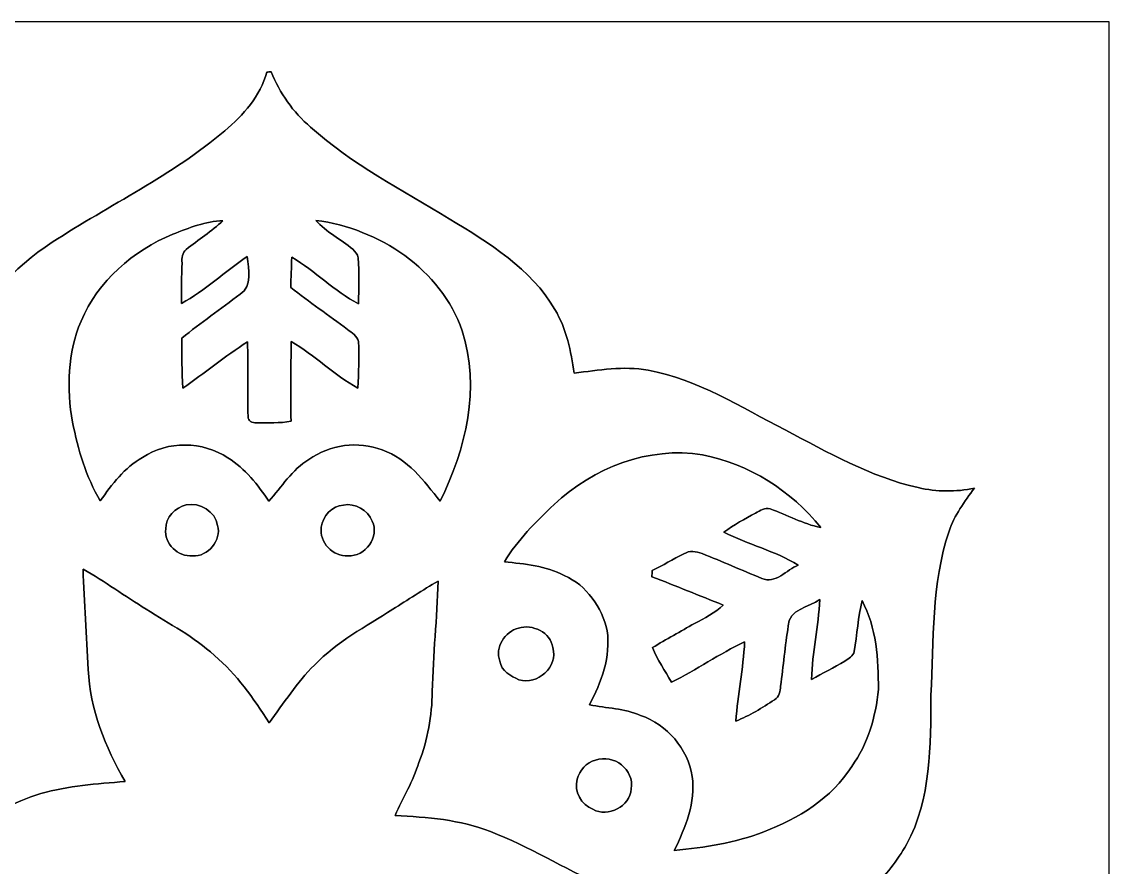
# Model space of a CAD drawing. Header units: centimetres. Extents: x -16.8 to 16.8, y -16.7 to 16.7.
# Drawn here: x -4.7 to 16.77, y -0.03 to 16.67 of the extents above; entities that cross this region are included whole.
import ezdxf

# ---------------------------------------------------------------- set-up
doc = ezdxf.new("R2010")
doc.units = ezdxf.units.CM
doc.header["$MEASUREMENT"] = 0
doc.layers.add('Layer 1', color=7, linetype='Continuous')

msp = doc.modelspace()

# ---------------------------------------------------------------- linework, layer by layer
at = {"layer": 'Layer 1', "color": 7}
for points, knots in [([(-16.77458, 16.66875), (-16.77458, 16.66875), (16.77458, 16.66875), (16.77458, 16.66875), (16.77458, 16.66875), (16.77458, 16.66875), (16.77458, -16.66875), (16.77458, -16.66875), (16.77458, -16.66875), (16.77458, -16.66875), (-16.77458, -16.66875), (-16.77458, -16.66875), (-16.77458, -16.66875), (-16.77458, -16.66875), (-16.77458, 16.66875), (-16.77458, 16.66875), (-16.77458, 16.66875), (-16.77458, 16.66875), (-16.77458, 16.66875), (-16.77458, 16.66875)], [0, 0, 0, 0, 0.16666667, 0.16666667, 0.16666667, 0.16666667, 0.33333333, 0.33333333, 0.33333333, 0.33333333, 0.5, 0.5, 0.5, 0.5, 0.66666667, 0.66666667, 0.66666667, 0.66666667, 1, 1, 1, 1]), ([(0.14252, 15.67356), (0.01376, 15.20119), (-0.31962, 14.82302), (-0.68862, 14.51716), (-0.68862, 14.51716), (-1.72261, 13.63557), (-2.96263, 13.05137), (-4.09363, 12.31159), (-4.09363, 12.31159), (-4.86375, 11.82546), (-5.51392, 11.09945), (-5.74499, 10.20198), (-5.74499, 10.20198), (-6.18031, 10.32827), (-6.6107, 10.5283), (-7.07355, 10.49408), (-7.07355, 10.49408), (-7.79216, 10.49337), (-8.48607, 10.25525), (-9.12001, 9.93246), (-9.12001, 9.93246), (-10.04817, 9.46397), (-10.94176, 8.92598), (-11.89496, 8.50794), (-11.89496, 8.50794), (-12.34934, 8.32379), (-12.81148, 8.13752), (-13.30219, 8.07896), (-13.30219, 8.07896), (-13.57454, 8.05215), (-13.84653, 8.09025), (-14.11605, 8.12518), (-14.11605, 8.12518), (-13.95201, 7.88176), (-13.74634, 7.66022), (-13.64298, 7.38082), (-13.64298, 7.38082), (-13.36604, 6.62975), (-13.30184, 5.82119), (-13.28103, 5.02744), (-13.28103, 5.02744), (-13.20659, 3.93347), (-13.33465, 2.81517), (-13.03161, 1.74696), (-13.03161, 1.74696), (-12.89473, 1.19698), (-12.57441, 0.7052), (-12.16554, 0.31785), (-12.16554, 0.31785), (-12.4079, 0.08819), (-12.69259, -0.09843), (-12.8905, -0.37289), (-12.8905, -0.37289), (-13.40626, -1.01847), (-13.58053, -1.86267), (-13.62251, -2.66912), (-13.62251, -2.66912), (-13.63874, -3.46181), (-13.65638, -4.2545), (-13.69131, -5.04649), (-13.69131, -5.04649), (-13.72941, -5.71818), (-13.78832, -6.40186), (-14.02151, -7.03862), (-14.02151, -7.03862), (-14.12522, -7.32226), (-14.31431, -7.56214), (-14.49634, -7.79956), (-14.49634, -7.79956), (-13.91567, -7.69726), (-13.32442, -7.81791), (-12.77691, -8.01405), (-12.77691, -8.01405), (-11.84381, -8.36013), (-10.98338, -8.86636), (-10.10779, -9.33238), (-10.10779, -9.33238), (-9.38636, -9.71409), (-8.64129, -10.10744), (-7.81438, -10.18364), (-7.81438, -10.18364), (-7.4041, -10.25701), (-6.99911, -10.12402), (-6.59201, -10.09015), (-6.59201, -10.09015), (-6.54685, -10.52371), (-6.45195, -10.96292), (-6.22088, -11.33828), (-6.22088, -11.33828), (-5.80531, -12.10663), (-5.04366, -12.58993), (-4.32118, -13.03479), (-4.32118, -13.03479), (-3.46216, -13.54208), (-2.59151, -14.03526), (-1.78717, -14.62793), (-1.78717, -14.62793), (-1.27635, -15.0174), (-0.7934, -15.48906), (-0.59337, -16.11842), (-0.59337, -16.11842), (-0.38911, -15.54939), (0.02046, -15.07561), (0.50059, -14.71718), (0.50059, -14.71718), (1.16346, -14.18096), (1.91417, -13.77068), (2.64195, -13.33182), (2.64195, -13.33182), (3.42441, -12.87251), (4.24215, -12.41601), (4.80942, -11.68859), (4.80942, -11.68859), (5.07894, -11.35768), (5.22005, -10.95057), (5.3788, -10.56111), (5.3788, -10.56111), (5.6321, -10.66094), (5.88398, -10.77313), (6.15491, -10.81511), (6.15491, -10.81511), (6.94196, -10.9541), (7.74241, -10.76537), (8.45573, -10.43234), (8.45573, -10.43234), (9.60861, -9.89506), (10.67929, -9.18739), (11.8685, -8.72702), (11.8685, -8.72702), (12.45517, -8.49912), (13.1004, -8.34425), (13.72588, -8.50194), (13.72588, -8.50194), (13.54737, -8.26064), (13.35934, -8.02217), (13.25316, -7.73783), (13.25316, -7.73783), (12.89121, -6.80861), (12.91555, -5.79473), (12.86686, -4.81612), (12.86686, -4.81612), (12.82876, -3.77931), (12.90955, -2.69311), (12.50456, -1.71203), (12.50456, -1.71203), (12.35957, -1.31374), (12.05442, -1.00648), (11.80006, -0.67804), (11.80006, -0.67804), (11.84875, -0.55951), (11.98492, -0.51329), (12.07241, -0.42933), (12.07241, -0.42933), (12.37262, -0.21026), (12.58182, 0.10619), (12.77479, 0.41734), (12.77479, 0.41734), (13.25774, 1.31974), (13.25174, 2.3749), (13.25492, 3.36973), (13.25492, 3.36973), (13.30784, 4.451), (13.2648, 5.5626), (13.61122, 6.60365), (13.61122, 6.60365), (13.71529, 6.9215), (13.91744, 7.19208), (14.11287, 7.45843), (14.11287, 7.45843), (13.74846, 7.37447), (13.36816, 7.38434), (13.00409, 7.46619), (13.00409, 7.46619), (12.06218, 7.67609), (11.21939, 8.16398), (10.37308, 8.60672), (10.37308, 8.60672), (9.50207, 9.05969), (8.6487, 9.60191), (7.66904, 9.78394), (7.66904, 9.78394), (7.18361, 9.87496), (6.69431, 9.78782), (6.21136, 9.72749), (6.21136, 9.72749), (6.14715, 10.16), (6.05719, 10.60203), (5.83106, 10.98162), (5.83106, 10.98162), (5.35834, 11.7983), (4.52755, 12.29889), (3.74403, 12.77514), (3.74403, 12.77514), (2.80917, 13.34241), (1.82633, 13.85429), (1.00612, 14.58736), (1.00612, 14.58736), (0.66005, 14.88087), (0.39617, 15.26117), (0.22507, 15.68062), (0.22507, 15.68062), (0.20426, 15.67886), (0.16298, 15.67533), (0.14252, 15.67356)], [0, 0, 0, 0, 0.01923077, 0.01923077, 0.01923077, 0.01923077, 0.03846154, 0.03846154, 0.03846154, 0.03846154, 0.05769231, 0.05769231, 0.05769231, 0.05769231, 0.07692308, 0.07692308, 0.07692308, 0.07692308, 0.09615385, 0.09615385, 0.09615385, 0.09615385, 0.11538462, 0.11538462, 0.11538462, 0.11538462, 0.13461538, 0.13461538, 0.13461538, 0.13461538, 0.15384615, 0.15384615, 0.15384615, 0.15384615, 0.17307692, 0.17307692, 0.17307692, 0.17307692, 0.19230769, 0.19230769, 0.19230769, 0.19230769, 0.21153846, 0.21153846, 0.21153846, 0.21153846, 0.23076923, 0.23076923, 0.23076923, 0.23076923, 0.25, 0.25, 0.25, 0.25, 0.26923077, 0.26923077, 0.26923077, 0.26923077, 0.28846154, 0.28846154, 0.28846154, 0.28846154, 0.30769231, 0.30769231, 0.30769231, 0.30769231, 0.32692308, 0.32692308, 0.32692308, 0.32692308, 0.34615385, 0.34615385, 0.34615385, 0.34615385, 0.36538462, 0.36538462, 0.36538462, 0.36538462, 0.38461538, 0.38461538, 0.38461538, 0.38461538, 0.40384615, 0.40384615, 0.40384615, 0.40384615, 0.42307692, 0.42307692, 0.42307692, 0.42307692, 0.44230769, 0.44230769, 0.44230769, 0.44230769, 0.46153846, 0.46153846, 0.46153846, 0.46153846, 0.48076923, 0.48076923, 0.48076923, 0.48076923, 0.5, 0.5, 0.5, 0.5, 0.51923077, 0.51923077, 0.51923077, 0.51923077, 0.53846154, 0.53846154, 0.53846154, 0.53846154, 0.55769231, 0.55769231, 0.55769231, 0.55769231, 0.57692308, 0.57692308, 0.57692308, 0.57692308, 0.59615385, 0.59615385, 0.59615385, 0.59615385, 0.61538462, 0.61538462, 0.61538462, 0.61538462, 0.63461538, 0.63461538, 0.63461538, 0.63461538, 0.65384615, 0.65384615, 0.65384615, 0.65384615, 0.67307692, 0.67307692, 0.67307692, 0.67307692, 0.69230769, 0.69230769, 0.69230769, 0.69230769, 0.71153846, 0.71153846, 0.71153846, 0.71153846, 0.73076923, 0.73076923, 0.73076923, 0.73076923, 0.75, 0.75, 0.75, 0.75, 0.76923077, 0.76923077, 0.76923077, 0.76923077, 0.78846154, 0.78846154, 0.78846154, 0.78846154, 0.80769231, 0.80769231, 0.80769231, 0.80769231, 0.82692308, 0.82692308, 0.82692308, 0.82692308, 0.84615385, 0.84615385, 0.84615385, 0.84615385, 0.86538462, 0.86538462, 0.86538462, 0.86538462, 0.88461538, 0.88461538, 0.88461538, 0.88461538, 0.90384615, 0.90384615, 0.90384615, 0.90384615, 0.92307692, 0.92307692, 0.92307692, 0.92307692, 0.94230769, 0.94230769, 0.94230769, 0.94230769, 0.96153846, 0.96153846, 0.96153846, 0.96153846, 1, 1, 1, 1]), ([(-1.71097, 12.4714), (-1.39418, 12.59769), (-1.06927, 12.72963), (-0.72319, 12.73775), (-0.72319, 12.73775), (-0.94933, 12.52926), (-1.20932, 12.36239), (-1.44992, 12.17189), (-1.44992, 12.17189), (-1.52612, 12.11121), (-1.54164, 11.99797), (-1.52964, 11.90696), (-1.52964, 11.90696), (-1.54023, 11.63955), (-1.55011, 11.37144), (-1.54023, 11.10368), (-1.54023, 11.10368), (-1.07456, 11.3598), (-0.68651, 11.7348), (-0.24624, 12.02972), (-0.24624, 12.02972), (-0.21731, 11.77713), (-0.13406, 11.4494), (-0.38629, 11.28854), (-0.38629, 11.28854), (-0.76588, 10.99538), (-1.15923, 10.71915), (-1.53599, 10.42176), (-1.53599, 10.42176), (-1.53494, 10.09156), (-1.53494, 9.76101), (-1.51836, 9.43081), (-1.51836, 9.43081), (-1.0855, 9.72573), (-0.68333, 10.06475), (-0.23918, 10.34344), (-0.23918, 10.34344), (-0.22401, 9.85273), (-0.24342, 9.36166), (-0.22684, 8.87095), (-0.22684, 8.87095), (-0.23671, 8.78064), (-0.13935, 8.74183), (-0.06456, 8.7436), (-0.06456, 8.7436), (0.16334, 8.74466), (0.39441, 8.73725), (0.61983, 8.77923), (0.61983, 8.77923), (0.61736, 9.30275), (0.61207, 9.82662), (0.62512, 10.35015), (0.62512, 10.35015), (1.09114, 10.08662), (1.46614, 9.68728), (1.93851, 9.43222), (1.93851, 9.43222), (1.95509, 9.73772), (1.97238, 10.04464), (1.95051, 10.35015), (1.95051, 10.35015), (1.93181, 10.46409), (1.81716, 10.52371), (1.73814, 10.59215), (1.73814, 10.59215), (1.36419, 10.86732), (0.98319, 11.13296), (0.61524, 11.41659), (0.61524, 11.41659), (0.62018, 11.61662), (0.62583, 11.817), (0.63606, 12.01667), (0.63606, 12.01667), (1.09749, 11.74503), (1.47532, 11.34674), (1.95016, 11.09839), (1.95016, 11.09839), (1.95756, 11.40142), (1.97062, 11.70517), (1.94839, 12.00785), (1.94839, 12.00785), (1.93887, 12.07664), (1.8863, 12.1285), (1.83797, 12.17401), (1.83797, 12.17401), (1.60655, 12.37791), (1.31516, 12.50985), (1.1109, 12.7448), (1.1109, 12.7448), (2.35479, 12.58782), (3.57822, 11.77643), (4.00191, 10.56252), (4.00191, 10.56252), (4.35751, 9.44139), (4.07705, 8.22466), (3.56235, 7.19843), (3.56235, 7.19843), (3.24803, 7.59919), (2.92171, 8.03522), (2.42182, 8.2102), (2.42182, 8.2102), (1.94381, 8.39188), (1.38536, 8.32167), (0.97296, 8.02076), (0.97296, 8.02076), (0.63817, 7.8232), (0.43497, 7.48065), (0.1845, 7.19596), (0.1845, 7.19596), (-0.03387, 7.5244), (-0.28434, 7.84366), (-0.62512, 8.05321), (-0.62512, 8.05321), (-1.12042, 8.38306), (-1.8161, 8.40034), (-2.31034, 8.05991), (-2.31034, 8.05991), (-2.66806, 7.86165), (-2.91606, 7.53216), (-3.14572, 7.20443), (-3.14572, 7.20443), (-3.42935, 7.68068), (-3.58387, 8.22149), (-3.69464, 8.76088), (-3.69464, 8.76088), (-3.80753, 9.42375), (-3.79271, 10.13072), (-3.52566, 10.75584), (-3.52566, 10.75584), (-3.18876, 11.54712), (-2.49978, 12.15143), (-1.71097, 12.4714)], [0, 0, 0, 0, 0.02941176, 0.02941176, 0.02941176, 0.02941176, 0.05882353, 0.05882353, 0.05882353, 0.05882353, 0.08823529, 0.08823529, 0.08823529, 0.08823529, 0.11764706, 0.11764706, 0.11764706, 0.11764706, 0.14705882, 0.14705882, 0.14705882, 0.14705882, 0.17647059, 0.17647059, 0.17647059, 0.17647059, 0.20588235, 0.20588235, 0.20588235, 0.20588235, 0.23529412, 0.23529412, 0.23529412, 0.23529412, 0.26470588, 0.26470588, 0.26470588, 0.26470588, 0.29411765, 0.29411765, 0.29411765, 0.29411765, 0.32352941, 0.32352941, 0.32352941, 0.32352941, 0.35294118, 0.35294118, 0.35294118, 0.35294118, 0.38235294, 0.38235294, 0.38235294, 0.38235294, 0.41176471, 0.41176471, 0.41176471, 0.41176471, 0.44117647, 0.44117647, 0.44117647, 0.44117647, 0.47058824, 0.47058824, 0.47058824, 0.47058824, 0.5, 0.5, 0.5, 0.5, 0.52941176, 0.52941176, 0.52941176, 0.52941176, 0.55882353, 0.55882353, 0.55882353, 0.55882353, 0.58823529, 0.58823529, 0.58823529, 0.58823529, 0.61764706, 0.61764706, 0.61764706, 0.61764706, 0.64705882, 0.64705882, 0.64705882, 0.64705882, 0.67647059, 0.67647059, 0.67647059, 0.67647059, 0.70588235, 0.70588235, 0.70588235, 0.70588235, 0.73529412, 0.73529412, 0.73529412, 0.73529412, 0.76470588, 0.76470588, 0.76470588, 0.76470588, 0.79411765, 0.79411765, 0.79411765, 0.79411765, 0.82352941, 0.82352941, 0.82352941, 0.82352941, 0.85294118, 0.85294118, 0.85294118, 0.85294118, 0.88235294, 0.88235294, 0.88235294, 0.88235294, 0.91176471, 0.91176471, 0.91176471, 0.91176471, 0.94117647, 0.94117647, 0.94117647, 0.94117647, 1, 1, 1, 1]), ([(5.81342, 7.13317), (6.58671, 7.85742), (7.68032, 8.29275), (8.74466, 8.11142), (8.74466, 8.11142), (9.66364, 7.94209), (10.4962, 7.40269), (11.07757, 6.67914), (11.07757, 6.67914), (10.72656, 6.74582), (10.41647, 6.93455), (10.08062, 7.04603), (10.08062, 7.04603), (9.97656, 7.08625), (9.88095, 7.0037), (9.79205, 6.96489), (9.79205, 6.96489), (9.57968, 6.84671), (9.36131, 6.73629), (9.16834, 6.58812), (9.16834, 6.58812), (9.64247, 6.34083), (10.17517, 6.21771), (10.63307, 5.93796), (10.63307, 5.93796), (10.40836, 5.84553), (10.17658, 5.55096), (9.91447, 5.67372), (9.91447, 5.67372), (9.51936, 5.83283), (9.1313, 6.00886), (8.73442, 6.16303), (8.73442, 6.16303), (8.62118, 6.20395), (8.48325, 6.23076), (8.37741, 6.15809), (8.37741, 6.15809), (8.16469, 6.05367), (7.96043, 5.93266), (7.74876, 5.82683), (7.74876, 5.82683), (7.74771, 5.78661), (7.74665, 5.74675), (7.74629, 5.70618), (7.74629, 5.70618), (8.21725, 5.52521), (8.68433, 5.334), (9.15282, 5.14632), (9.15282, 5.14632), (8.99054, 4.98934), (8.78381, 4.89091), (8.58908, 4.7819), (8.58908, 4.7819), (8.30686, 4.63127), (8.03275, 4.46581), (7.75476, 4.30848), (7.75476, 4.30848), (7.85671, 4.06929), (7.99959, 3.85022), (8.13082, 3.62585), (8.13082, 3.62585), (8.62683, 3.86292), (9.07662, 4.18747), (9.57615, 4.41748), (9.57615, 4.41748), (9.54758, 3.8929), (9.44598, 3.37644), (9.40117, 2.85362), (9.40117, 2.85362), (9.67211, 2.96298), (9.92329, 3.11679), (10.16706, 3.27695), (10.16706, 3.27695), (10.25737, 3.33163), (10.2803, 3.4484), (10.28418, 3.54577), (10.28418, 3.54577), (10.3438, 3.94088), (10.37308, 4.34022), (10.43728, 4.73428), (10.43728, 4.73428), (10.44504, 5.0613), (10.84792, 5.10681), (11.05888, 5.25568), (11.05888, 5.25568), (11.03665, 4.72722), (10.90401, 4.20934), (10.89836, 3.67947), (10.89836, 3.67947), (11.11814, 3.79695), (11.33792, 3.91513), (11.55453, 4.0386), (11.55453, 4.0386), (11.62685, 4.08799), (11.72386, 4.13491), (11.73868, 4.23122), (11.73868, 4.23122), (11.79971, 4.56494), (11.81629, 4.90538), (11.89355, 5.23628), (11.89355, 5.23628), (12.18036, 4.70112), (12.21987, 4.07423), (12.21599, 3.47945), (12.21599, 3.47945), (12.16554, 2.94287), (12.01173, 2.39995), (11.68964, 1.96074), (11.68964, 1.96074), (11.29594, 1.33315), (10.63519, 0.92498), (9.95433, 0.66851), (9.95433, 0.66851), (9.38989, 0.44803), (8.78664, 0.35948), (8.18691, 0.30127), (8.18691, 0.30127), (8.40458, 0.75424), (8.61624, 1.24636), (8.53863, 1.76177), (8.53863, 1.76177), (8.45608, 2.31211), (8.04404, 2.78553), (7.52122, 2.96686), (7.52122, 2.96686), (7.20125, 3.10303), (6.84953, 3.11221), (6.51228, 3.17429), (6.51228, 3.17429), (6.74546, 3.62232), (6.93702, 4.12679), (6.86153, 4.63938), (6.86153, 4.63938), (6.75675, 5.10258), (6.45654, 5.53508), (6.01521, 5.73299), (6.01521, 5.73299), (5.64974, 5.92349), (5.23593, 5.96159), (4.83341, 6.00004), (4.83341, 6.00004), (5.09341, 6.43043), (5.44971, 6.79062), (5.81342, 7.13317)], [0, 0, 0, 0, 0.02702703, 0.02702703, 0.02702703, 0.02702703, 0.05405405, 0.05405405, 0.05405405, 0.05405405, 0.08108108, 0.08108108, 0.08108108, 0.08108108, 0.10810811, 0.10810811, 0.10810811, 0.10810811, 0.13513514, 0.13513514, 0.13513514, 0.13513514, 0.16216216, 0.16216216, 0.16216216, 0.16216216, 0.18918919, 0.18918919, 0.18918919, 0.18918919, 0.21621622, 0.21621622, 0.21621622, 0.21621622, 0.24324324, 0.24324324, 0.24324324, 0.24324324, 0.27027027, 0.27027027, 0.27027027, 0.27027027, 0.2972973, 0.2972973, 0.2972973, 0.2972973, 0.32432432, 0.32432432, 0.32432432, 0.32432432, 0.35135135, 0.35135135, 0.35135135, 0.35135135, 0.37837838, 0.37837838, 0.37837838, 0.37837838, 0.40540541, 0.40540541, 0.40540541, 0.40540541, 0.43243243, 0.43243243, 0.43243243, 0.43243243, 0.45945946, 0.45945946, 0.45945946, 0.45945946, 0.48648649, 0.48648649, 0.48648649, 0.48648649, 0.51351351, 0.51351351, 0.51351351, 0.51351351, 0.54054054, 0.54054054, 0.54054054, 0.54054054, 0.56756757, 0.56756757, 0.56756757, 0.56756757, 0.59459459, 0.59459459, 0.59459459, 0.59459459, 0.62162162, 0.62162162, 0.62162162, 0.62162162, 0.64864865, 0.64864865, 0.64864865, 0.64864865, 0.67567568, 0.67567568, 0.67567568, 0.67567568, 0.7027027, 0.7027027, 0.7027027, 0.7027027, 0.72972973, 0.72972973, 0.72972973, 0.72972973, 0.75675676, 0.75675676, 0.75675676, 0.75675676, 0.78378378, 0.78378378, 0.78378378, 0.78378378, 0.81081081, 0.81081081, 0.81081081, 0.81081081, 0.83783784, 0.83783784, 0.83783784, 0.83783784, 0.86486486, 0.86486486, 0.86486486, 0.86486486, 0.89189189, 0.89189189, 0.89189189, 0.89189189, 0.91891892, 0.91891892, 0.91891892, 0.91891892, 0.94594595, 0.94594595, 0.94594595, 0.94594595, 1, 1, 1, 1]), ([(-1.44815, 7.12364), (-1.18604, 7.1822), (-0.86889, 6.99523), (-0.83114, 6.72077), (-0.83114, 6.72077), (-0.74471, 6.42655), (-1.01918, 6.09635), (-1.32292, 6.12069), (-1.32292, 6.12069), (-1.61149, 6.08965), (-1.88913, 6.35952), (-1.85455, 6.65162), (-1.85455, 6.65162), (-1.86231, 6.87564), (-1.66088, 7.07919), (-1.44815, 7.12364)], [0, 0, 0, 0, 0.2, 0.2, 0.2, 0.2, 0.4, 0.4, 0.4, 0.4, 0.6, 0.6, 0.6, 0.6, 1, 1, 1, 1]), ([(1.65488, 7.12294), (1.89124, 7.16597), (2.13042, 7.02239), (2.22074, 6.80473), (2.22074, 6.80473), (2.37949, 6.49993), (2.07857, 6.09424), (1.74625, 6.12105), (1.74625, 6.12105), (1.44745, 6.09318), (1.17157, 6.38704), (1.21708, 6.68443), (1.21708, 6.68443), (1.24778, 6.90174), (1.42946, 7.10671), (1.65488, 7.12294)], [0, 0, 0, 0, 0.2, 0.2, 0.2, 0.2, 0.4, 0.4, 0.4, 0.4, 0.6, 0.6, 0.6, 0.6, 1, 1, 1, 1]), ([(-3.48403, 5.85717), (-3.05682, 5.61199), (-2.65783, 5.32165), (-2.23767, 5.06448), (-2.23767, 5.06448), (-1.78223, 4.77132), (-1.29293, 4.52296), (-0.89253, 4.15184), (-0.89253, 4.15184), (-0.45085, 3.78213), (-0.12241, 3.30412), (0.18556, 2.82258), (0.18556, 2.82258), (0.48154, 3.20463), (0.73448, 3.62268), (1.08267, 3.96205), (1.08267, 3.96205), (1.52435, 4.42383), (2.09621, 4.72122), (2.62749, 5.06342), (2.62749, 5.06342), (2.92559, 5.24792), (3.21592, 5.44654), (3.52284, 5.61693), (3.52284, 5.61693), (3.50449, 4.89056), (3.42406, 4.16666), (3.40889, 3.43958), (3.40889, 3.43958), (3.40395, 2.96192), (3.31893, 2.48567), (3.14643, 2.03941), (3.14643, 2.03941), (3.03213, 1.6704), (2.82751, 1.33985), (2.67335, 0.98778), (2.67335, 0.98778), (3.31011, 0.96202), (3.95746, 0.90629), (4.55683, 0.67204), (4.55683, 0.67204), (5.3153, 0.38065), (6.00463, -0.05856), (6.7504, -0.37888), (6.7504, -0.37888), (6.75181, -0.40287), (6.75464, -0.45014), (6.75569, -0.47378), (6.75569, -0.47378), (6.08965, -0.75459), (5.45394, -1.0989), (4.80801, -1.42169), (4.80801, -1.42169), (4.33811, -1.66934), (3.83222, -1.85984), (3.30376, -1.92969), (3.30376, -1.92969), (2.95839, -1.9879), (2.60667, -1.98049), (2.25954, -2.01824), (2.25954, -2.01824), (2.53083, -2.53788), (2.80882, -3.06246), (2.92029, -3.64561), (2.92029, -3.64561), (3.02084, -4.19418), (3.00708, -4.75439), (3.04835, -5.30895), (3.04835, -5.30895), (3.05153, -5.6194), (3.11997, -5.93161), (3.07128, -6.24099), (3.07128, -6.24099), (2.38478, -5.76721), (1.67287, -5.334), (0.97084, -4.88491), (0.97084, -4.88491), (0.32561, -4.47816), (-0.15804, -3.87209), (-0.55386, -3.23039), (-0.55386, -3.23039), (-0.57573, -3.23144), (-0.61913, -3.23356), (-0.641, -3.23462), (-0.641, -3.23462), (-0.90699, -3.68335), (-1.22308, -4.10598), (-1.60338, -4.46405), (-1.60338, -4.46405), (-1.98438, -4.81506), (-2.44087, -5.0673), (-2.87479, -5.34529), (-2.87479, -5.34529), (-3.22263, -5.56013), (-3.562, -5.78908), (-3.91372, -5.99757), (-3.91372, -5.99757), (-3.87632, -5.14879), (-3.81529, -4.29966), (-3.77719, -3.45052), (-3.77719, -3.45052), (-3.72639, -2.69875), (-3.38843, -2.01648), (-3.06246, -1.3529), (-3.06246, -1.3529), (-3.75849, -1.33526), (-4.46264, -1.25377), (-5.11034, -0.98284), (-5.11034, -0.98284), (-5.61834, -0.76165), (-6.10517, -0.49565), (-6.60083, -0.24871), (-6.60083, -0.24871), (-6.79556, -0.15064), (-7.00088, -0.07161), (-7.18044, 0.05397), (-7.18044, 0.05397), (-6.75287, 0.31397), (-6.27451, 0.47872), (-5.83918, 0.72637), (-5.83918, 0.72637), (-5.33647, 0.96696), (-4.85599, 1.26189), (-4.318, 1.42169), (-4.318, 1.42169), (-3.77896, 1.58044), (-3.21451, 1.61502), (-2.65783, 1.66053), (-2.65783, 1.66053), (-3.04377, 2.34103), (-3.3461, 3.08716), (-3.38561, 3.87703), (-3.38561, 3.87703), (-3.40748, 4.53778), (-3.47239, 5.19642), (-3.48403, 5.85717)], [0, 0, 0, 0, 0.02857143, 0.02857143, 0.02857143, 0.02857143, 0.05714286, 0.05714286, 0.05714286, 0.05714286, 0.08571429, 0.08571429, 0.08571429, 0.08571429, 0.11428571, 0.11428571, 0.11428571, 0.11428571, 0.14285714, 0.14285714, 0.14285714, 0.14285714, 0.17142857, 0.17142857, 0.17142857, 0.17142857, 0.2, 0.2, 0.2, 0.2, 0.22857143, 0.22857143, 0.22857143, 0.22857143, 0.25714286, 0.25714286, 0.25714286, 0.25714286, 0.28571429, 0.28571429, 0.28571429, 0.28571429, 0.31428571, 0.31428571, 0.31428571, 0.31428571, 0.34285714, 0.34285714, 0.34285714, 0.34285714, 0.37142857, 0.37142857, 0.37142857, 0.37142857, 0.4, 0.4, 0.4, 0.4, 0.42857143, 0.42857143, 0.42857143, 0.42857143, 0.45714286, 0.45714286, 0.45714286, 0.45714286, 0.48571429, 0.48571429, 0.48571429, 0.48571429, 0.51428571, 0.51428571, 0.51428571, 0.51428571, 0.54285714, 0.54285714, 0.54285714, 0.54285714, 0.57142857, 0.57142857, 0.57142857, 0.57142857, 0.6, 0.6, 0.6, 0.6, 0.62857143, 0.62857143, 0.62857143, 0.62857143, 0.65714286, 0.65714286, 0.65714286, 0.65714286, 0.68571429, 0.68571429, 0.68571429, 0.68571429, 0.71428571, 0.71428571, 0.71428571, 0.71428571, 0.74285714, 0.74285714, 0.74285714, 0.74285714, 0.77142857, 0.77142857, 0.77142857, 0.77142857, 0.8, 0.8, 0.8, 0.8, 0.82857143, 0.82857143, 0.82857143, 0.82857143, 0.85714286, 0.85714286, 0.85714286, 0.85714286, 0.88571429, 0.88571429, 0.88571429, 0.88571429, 0.91428571, 0.91428571, 0.91428571, 0.91428571, 0.94285714, 0.94285714, 0.94285714, 0.94285714, 1, 1, 1, 1]), ([(5.11351, 4.69053), (5.38656, 4.78049), (5.74992, 4.60375), (5.78802, 4.30636), (5.78802, 4.30636), (5.8995, 3.92642), (5.48605, 3.55776), (5.11845, 3.66995), (5.11845, 3.66995), (4.96006, 3.74615), (4.77061, 3.84387), (4.7438, 4.03931), (4.7438, 4.03931), (4.63656, 4.30918), (4.84329, 4.62739), (5.11351, 4.69053)], [0, 0, 0, 0, 0.2, 0.2, 0.2, 0.2, 0.4, 0.4, 0.4, 0.4, 0.6, 0.6, 0.6, 0.6, 1, 1, 1, 1]), ([(6.63011, 2.08139), (6.9917, 2.21544), (7.40481, 1.89371), (7.33425, 1.51412), (7.33425, 1.51412), (7.32049, 1.17052), (6.87352, 0.94015), (6.57966, 1.11337), (6.57966, 1.11337), (6.34929, 1.19909), (6.20501, 1.46614), (6.26674, 1.70533), (6.26674, 1.70533), (6.32178, 1.87537), (6.44737, 2.04188), (6.63011, 2.08139)], [0, 0, 0, 0, 0.2, 0.2, 0.2, 0.2, 0.4, 0.4, 0.4, 0.4, 0.6, 0.6, 0.6, 0.6, 1, 1, 1, 1])]:
    msp.add_open_spline(points, degree=3, knots=knots, dxfattribs=at)
at = {"layer": 'Layer 1', "color": 251}
for points, knots in [([(0.14252, 15.67356), (0.16298, 15.67533), (0.20426, 15.67886), (0.22507, 15.68062), (0.22507, 15.68062), (0.39617, 15.26117), (0.66005, 14.88087), (1.00612, 14.58736), (1.00612, 14.58736), (1.82633, 13.85429), (2.80917, 13.34241), (3.74403, 12.77514), (3.74403, 12.77514), (4.52755, 12.29889), (5.35834, 11.7983), (5.83106, 10.98162), (5.83106, 10.98162), (6.05719, 10.60203), (6.14715, 10.16), (6.21136, 9.72749), (6.21136, 9.72749), (6.69431, 9.78782), (7.18361, 9.87496), (7.66904, 9.78394), (7.66904, 9.78394), (8.6487, 9.60191), (9.50207, 9.05969), (10.37308, 8.60672), (10.37308, 8.60672), (11.21939, 8.16398), (12.06218, 7.67609), (13.00409, 7.46619), (13.00409, 7.46619), (13.36816, 7.38434), (13.74846, 7.37447), (14.11287, 7.45843), (14.11287, 7.45843), (13.91744, 7.19208), (13.71529, 6.9215), (13.61122, 6.60365), (13.61122, 6.60365), (13.2648, 5.5626), (13.30784, 4.451), (13.25492, 3.36973), (13.25492, 3.36973), (13.25174, 2.3749), (13.25774, 1.31974), (12.77479, 0.41734), (12.77479, 0.41734), (12.58182, 0.10619), (12.37262, -0.21026), (12.07241, -0.42933), (12.07241, -0.42933), (11.98492, -0.51329), (11.84875, -0.55951), (11.80006, -0.67804), (11.80006, -0.67804), (12.05442, -1.00648), (12.35957, -1.31374), (12.50456, -1.71203), (12.50456, -1.71203), (12.90955, -2.69311), (12.82876, -3.77931), (12.86686, -4.81612), (12.86686, -4.81612), (12.91555, -5.79473), (12.89121, -6.80861), (13.25316, -7.73783), (13.25316, -7.73783), (13.35934, -8.02217), (13.54737, -8.26064), (13.72588, -8.50194), (13.72588, -8.50194), (13.1004, -8.34425), (12.45517, -8.49912), (11.8685, -8.72702), (11.8685, -8.72702), (10.67929, -9.18739), (9.60861, -9.89506), (8.45573, -10.43234), (8.45573, -10.43234), (7.74241, -10.76537), (6.94196, -10.9541), (6.15491, -10.81511), (6.15491, -10.81511), (5.88398, -10.77313), (5.6321, -10.66094), (5.3788, -10.56111), (5.3788, -10.56111), (5.22005, -10.95057), (5.07894, -11.35768), (4.80942, -11.68859), (4.80942, -11.68859), (4.24215, -12.41601), (3.42441, -12.87251), (2.64195, -13.33182), (2.64195, -13.33182), (1.91417, -13.77068), (1.16346, -14.18096), (0.50059, -14.71718), (0.50059, -14.71718), (0.02046, -15.07561), (-0.38911, -15.54939), (-0.59337, -16.11842), (-0.59337, -16.11842), (-0.7934, -15.48906), (-1.27635, -15.0174), (-1.78717, -14.62793), (-1.78717, -14.62793), (-2.59151, -14.03526), (-3.46216, -13.54208), (-4.32118, -13.03479), (-4.32118, -13.03479), (-5.04366, -12.58993), (-5.80531, -12.10663), (-6.22088, -11.33828), (-6.22088, -11.33828), (-6.45195, -10.96292), (-6.54685, -10.52371), (-6.59201, -10.09015), (-6.59201, -10.09015), (-6.99911, -10.12402), (-7.4041, -10.25701), (-7.81438, -10.18364), (-7.81438, -10.18364), (-8.64129, -10.10744), (-9.38636, -9.71409), (-10.10779, -9.33238), (-10.10779, -9.33238), (-10.98338, -8.86636), (-11.84381, -8.36013), (-12.77691, -8.01405), (-12.77691, -8.01405), (-13.32442, -7.81791), (-13.91567, -7.69726), (-14.49634, -7.79956), (-14.49634, -7.79956), (-14.31431, -7.56214), (-14.12522, -7.32226), (-14.02151, -7.03862), (-14.02151, -7.03862), (-13.78832, -6.40186), (-13.72941, -5.71818), (-13.69131, -5.04649), (-13.69131, -5.04649), (-13.65638, -4.2545), (-13.63874, -3.46181), (-13.62251, -2.66912), (-13.62251, -2.66912), (-13.58053, -1.86267), (-13.40626, -1.01847), (-12.8905, -0.37289), (-12.8905, -0.37289), (-12.69259, -0.09843), (-12.4079, 0.08819), (-12.16554, 0.31785), (-12.16554, 0.31785), (-12.57441, 0.7052), (-12.89473, 1.19698), (-13.03161, 1.74696), (-13.03161, 1.74696), (-13.33465, 2.81517), (-13.20659, 3.93347), (-13.28103, 5.02744), (-13.28103, 5.02744), (-13.30184, 5.82119), (-13.36604, 6.62975), (-13.64298, 7.38082), (-13.64298, 7.38082), (-13.74634, 7.66022), (-13.95201, 7.88176), (-14.11605, 8.12518), (-14.11605, 8.12518), (-13.84653, 8.09025), (-13.57454, 8.05215), (-13.30219, 8.07896), (-13.30219, 8.07896), (-12.81148, 8.13752), (-12.34934, 8.32379), (-11.89496, 8.50794), (-11.89496, 8.50794), (-10.94176, 8.92598), (-10.04817, 9.46397), (-9.12001, 9.93246), (-9.12001, 9.93246), (-8.48607, 10.25525), (-7.79216, 10.49337), (-7.07355, 10.49408), (-7.07355, 10.49408), (-6.6107, 10.5283), (-6.18031, 10.32827), (-5.74499, 10.20198), (-5.74499, 10.20198), (-5.51392, 11.09945), (-4.86375, 11.82546), (-4.09363, 12.31159), (-4.09363, 12.31159), (-2.96263, 13.05137), (-1.72261, 13.63557), (-0.68862, 14.51716), (-0.68862, 14.51716), (-0.31962, 14.82302), (0.01376, 15.20119), (0.14252, 15.67356), (0.14252, 15.67356), (0.14252, 15.67356), (0.14252, 15.67356), (0.14252, 15.67356)], [0, 0, 0, 0, 0.01886792, 0.01886792, 0.01886792, 0.01886792, 0.03773585, 0.03773585, 0.03773585, 0.03773585, 0.05660377, 0.05660377, 0.05660377, 0.05660377, 0.0754717, 0.0754717, 0.0754717, 0.0754717, 0.09433962, 0.09433962, 0.09433962, 0.09433962, 0.11320755, 0.11320755, 0.11320755, 0.11320755, 0.13207547, 0.13207547, 0.13207547, 0.13207547, 0.1509434, 0.1509434, 0.1509434, 0.1509434, 0.16981132, 0.16981132, 0.16981132, 0.16981132, 0.18867925, 0.18867925, 0.18867925, 0.18867925, 0.20754717, 0.20754717, 0.20754717, 0.20754717, 0.22641509, 0.22641509, 0.22641509, 0.22641509, 0.24528302, 0.24528302, 0.24528302, 0.24528302, 0.26415094, 0.26415094, 0.26415094, 0.26415094, 0.28301887, 0.28301887, 0.28301887, 0.28301887, 0.30188679, 0.30188679, 0.30188679, 0.30188679, 0.32075472, 0.32075472, 0.32075472, 0.32075472, 0.33962264, 0.33962264, 0.33962264, 0.33962264, 0.35849057, 0.35849057, 0.35849057, 0.35849057, 0.37735849, 0.37735849, 0.37735849, 0.37735849, 0.39622642, 0.39622642, 0.39622642, 0.39622642, 0.41509434, 0.41509434, 0.41509434, 0.41509434, 0.43396226, 0.43396226, 0.43396226, 0.43396226, 0.45283019, 0.45283019, 0.45283019, 0.45283019, 0.47169811, 0.47169811, 0.47169811, 0.47169811, 0.49056604, 0.49056604, 0.49056604, 0.49056604, 0.50943396, 0.50943396, 0.50943396, 0.50943396, 0.52830189, 0.52830189, 0.52830189, 0.52830189, 0.54716981, 0.54716981, 0.54716981, 0.54716981, 0.56603774, 0.56603774, 0.56603774, 0.56603774, 0.58490566, 0.58490566, 0.58490566, 0.58490566, 0.60377358, 0.60377358, 0.60377358, 0.60377358, 0.62264151, 0.62264151, 0.62264151, 0.62264151, 0.64150943, 0.64150943, 0.64150943, 0.64150943, 0.66037736, 0.66037736, 0.66037736, 0.66037736, 0.67924528, 0.67924528, 0.67924528, 0.67924528, 0.69811321, 0.69811321, 0.69811321, 0.69811321, 0.71698113, 0.71698113, 0.71698113, 0.71698113, 0.73584906, 0.73584906, 0.73584906, 0.73584906, 0.75471698, 0.75471698, 0.75471698, 0.75471698, 0.77358491, 0.77358491, 0.77358491, 0.77358491, 0.79245283, 0.79245283, 0.79245283, 0.79245283, 0.81132075, 0.81132075, 0.81132075, 0.81132075, 0.83018868, 0.83018868, 0.83018868, 0.83018868, 0.8490566, 0.8490566, 0.8490566, 0.8490566, 0.86792453, 0.86792453, 0.86792453, 0.86792453, 0.88679245, 0.88679245, 0.88679245, 0.88679245, 0.90566038, 0.90566038, 0.90566038, 0.90566038, 0.9245283, 0.9245283, 0.9245283, 0.9245283, 0.94339623, 0.94339623, 0.94339623, 0.94339623, 0.96226415, 0.96226415, 0.96226415, 0.96226415, 1, 1, 1, 1]), ([(-1.71097, 12.4714), (-2.49978, 12.15143), (-3.18876, 11.54712), (-3.52566, 10.75584), (-3.52566, 10.75584), (-3.79271, 10.13072), (-3.80753, 9.42375), (-3.69464, 8.76088), (-3.69464, 8.76088), (-3.58387, 8.22149), (-3.42935, 7.68068), (-3.14572, 7.20443), (-3.14572, 7.20443), (-2.91606, 7.53216), (-2.66806, 7.86165), (-2.31034, 8.05991), (-2.31034, 8.05991), (-1.8161, 8.40034), (-1.12042, 8.38306), (-0.62512, 8.05321), (-0.62512, 8.05321), (-0.28434, 7.84366), (-0.03387, 7.5244), (0.1845, 7.19596), (0.1845, 7.19596), (0.43497, 7.48065), (0.63817, 7.8232), (0.97296, 8.02076), (0.97296, 8.02076), (1.38536, 8.32167), (1.94381, 8.39188), (2.42182, 8.2102), (2.42182, 8.2102), (2.92171, 8.03522), (3.24803, 7.59919), (3.56235, 7.19843), (3.56235, 7.19843), (4.07705, 8.22466), (4.35751, 9.44139), (4.00191, 10.56252), (4.00191, 10.56252), (3.57822, 11.77643), (2.35479, 12.58782), (1.1109, 12.7448), (1.1109, 12.7448), (1.31516, 12.50985), (1.60655, 12.37791), (1.83797, 12.17401), (1.83797, 12.17401), (1.8863, 12.1285), (1.93887, 12.07664), (1.94839, 12.00785), (1.94839, 12.00785), (1.97062, 11.70517), (1.95756, 11.40142), (1.95016, 11.09839), (1.95016, 11.09839), (1.47532, 11.34674), (1.09749, 11.74503), (0.63606, 12.01667), (0.63606, 12.01667), (0.62583, 11.817), (0.62018, 11.61662), (0.61524, 11.41659), (0.61524, 11.41659), (0.98319, 11.13296), (1.36419, 10.86732), (1.73814, 10.59215), (1.73814, 10.59215), (1.81716, 10.52371), (1.93181, 10.46409), (1.95051, 10.35015), (1.95051, 10.35015), (1.97238, 10.04464), (1.95509, 9.73772), (1.93851, 9.43222), (1.93851, 9.43222), (1.46614, 9.68728), (1.09114, 10.08662), (0.62512, 10.35015), (0.62512, 10.35015), (0.61207, 9.82662), (0.61736, 9.30275), (0.61983, 8.77923), (0.61983, 8.77923), (0.39441, 8.73725), (0.16334, 8.74466), (-0.06456, 8.7436), (-0.06456, 8.7436), (-0.13935, 8.74183), (-0.23671, 8.78064), (-0.22684, 8.87095), (-0.22684, 8.87095), (-0.24342, 9.36166), (-0.22401, 9.85273), (-0.23918, 10.34344), (-0.23918, 10.34344), (-0.68333, 10.06475), (-1.0855, 9.72573), (-1.51836, 9.43081), (-1.51836, 9.43081), (-1.53494, 9.76101), (-1.53494, 10.09156), (-1.53599, 10.42176), (-1.53599, 10.42176), (-1.15923, 10.71915), (-0.76588, 10.99538), (-0.38629, 11.28854), (-0.38629, 11.28854), (-0.13406, 11.4494), (-0.21731, 11.77713), (-0.24624, 12.02972), (-0.24624, 12.02972), (-0.68651, 11.7348), (-1.07456, 11.3598), (-1.54023, 11.10368), (-1.54023, 11.10368), (-1.55011, 11.37144), (-1.54023, 11.63955), (-1.52964, 11.90696), (-1.52964, 11.90696), (-1.54164, 11.99797), (-1.52612, 12.11121), (-1.44992, 12.17189), (-1.44992, 12.17189), (-1.20932, 12.36239), (-0.94933, 12.52926), (-0.72319, 12.73775), (-0.72319, 12.73775), (-1.06927, 12.72963), (-1.39418, 12.59769), (-1.71097, 12.4714), (-1.71097, 12.4714), (-1.71097, 12.4714), (-1.71097, 12.4714), (-1.71097, 12.4714)], [0, 0, 0, 0, 0.02857143, 0.02857143, 0.02857143, 0.02857143, 0.05714286, 0.05714286, 0.05714286, 0.05714286, 0.08571429, 0.08571429, 0.08571429, 0.08571429, 0.11428571, 0.11428571, 0.11428571, 0.11428571, 0.14285714, 0.14285714, 0.14285714, 0.14285714, 0.17142857, 0.17142857, 0.17142857, 0.17142857, 0.2, 0.2, 0.2, 0.2, 0.22857143, 0.22857143, 0.22857143, 0.22857143, 0.25714286, 0.25714286, 0.25714286, 0.25714286, 0.28571429, 0.28571429, 0.28571429, 0.28571429, 0.31428571, 0.31428571, 0.31428571, 0.31428571, 0.34285714, 0.34285714, 0.34285714, 0.34285714, 0.37142857, 0.37142857, 0.37142857, 0.37142857, 0.4, 0.4, 0.4, 0.4, 0.42857143, 0.42857143, 0.42857143, 0.42857143, 0.45714286, 0.45714286, 0.45714286, 0.45714286, 0.48571429, 0.48571429, 0.48571429, 0.48571429, 0.51428571, 0.51428571, 0.51428571, 0.51428571, 0.54285714, 0.54285714, 0.54285714, 0.54285714, 0.57142857, 0.57142857, 0.57142857, 0.57142857, 0.6, 0.6, 0.6, 0.6, 0.62857143, 0.62857143, 0.62857143, 0.62857143, 0.65714286, 0.65714286, 0.65714286, 0.65714286, 0.68571429, 0.68571429, 0.68571429, 0.68571429, 0.71428571, 0.71428571, 0.71428571, 0.71428571, 0.74285714, 0.74285714, 0.74285714, 0.74285714, 0.77142857, 0.77142857, 0.77142857, 0.77142857, 0.8, 0.8, 0.8, 0.8, 0.82857143, 0.82857143, 0.82857143, 0.82857143, 0.85714286, 0.85714286, 0.85714286, 0.85714286, 0.88571429, 0.88571429, 0.88571429, 0.88571429, 0.91428571, 0.91428571, 0.91428571, 0.91428571, 0.94285714, 0.94285714, 0.94285714, 0.94285714, 1, 1, 1, 1]), ([(5.81342, 7.13317), (5.44971, 6.79062), (5.09341, 6.43043), (4.83341, 6.00004), (4.83341, 6.00004), (5.23593, 5.96159), (5.64974, 5.92349), (6.01521, 5.73299), (6.01521, 5.73299), (6.45654, 5.53508), (6.75675, 5.10258), (6.86153, 4.63938), (6.86153, 4.63938), (6.93702, 4.12679), (6.74546, 3.62232), (6.51228, 3.17429), (6.51228, 3.17429), (6.84953, 3.11221), (7.20125, 3.10303), (7.52122, 2.96686), (7.52122, 2.96686), (8.04404, 2.78553), (8.45608, 2.31211), (8.53863, 1.76177), (8.53863, 1.76177), (8.61624, 1.24636), (8.40458, 0.75424), (8.18691, 0.30127), (8.18691, 0.30127), (8.78664, 0.35948), (9.38989, 0.44803), (9.95433, 0.66851), (9.95433, 0.66851), (10.63519, 0.92498), (11.29594, 1.33315), (11.68964, 1.96074), (11.68964, 1.96074), (12.01173, 2.39995), (12.16554, 2.94287), (12.21599, 3.47945), (12.21599, 3.47945), (12.21987, 4.07423), (12.18036, 4.70112), (11.89355, 5.23628), (11.89355, 5.23628), (11.81629, 4.90538), (11.79971, 4.56494), (11.73868, 4.23122), (11.73868, 4.23122), (11.72386, 4.13491), (11.62685, 4.08799), (11.55453, 4.0386), (11.55453, 4.0386), (11.33792, 3.91513), (11.11814, 3.79695), (10.89836, 3.67947), (10.89836, 3.67947), (10.90401, 4.20934), (11.03665, 4.72722), (11.05888, 5.25568), (11.05888, 5.25568), (10.84792, 5.10681), (10.44504, 5.0613), (10.43728, 4.73428), (10.43728, 4.73428), (10.37308, 4.34022), (10.3438, 3.94088), (10.28418, 3.54577), (10.28418, 3.54577), (10.2803, 3.4484), (10.25737, 3.33163), (10.16706, 3.27695), (10.16706, 3.27695), (9.92329, 3.11679), (9.67211, 2.96298), (9.40117, 2.85362), (9.40117, 2.85362), (9.44598, 3.37644), (9.54758, 3.8929), (9.57615, 4.41748), (9.57615, 4.41748), (9.07662, 4.18747), (8.62683, 3.86292), (8.13082, 3.62585), (8.13082, 3.62585), (7.99959, 3.85022), (7.85671, 4.06929), (7.75476, 4.30848), (7.75476, 4.30848), (8.03275, 4.46581), (8.30686, 4.63127), (8.58908, 4.7819), (8.58908, 4.7819), (8.78381, 4.89091), (8.99054, 4.98934), (9.15282, 5.14632), (9.15282, 5.14632), (8.68433, 5.334), (8.21725, 5.52521), (7.74629, 5.70618), (7.74629, 5.70618), (7.74665, 5.74675), (7.74771, 5.78661), (7.74876, 5.82683), (7.74876, 5.82683), (7.96043, 5.93266), (8.16469, 6.05367), (8.37741, 6.15809), (8.37741, 6.15809), (8.48325, 6.23076), (8.62118, 6.20395), (8.73442, 6.16303), (8.73442, 6.16303), (9.1313, 6.00886), (9.51936, 5.83283), (9.91447, 5.67372), (9.91447, 5.67372), (10.17658, 5.55096), (10.40836, 5.84553), (10.63307, 5.93796), (10.63307, 5.93796), (10.17517, 6.21771), (9.64247, 6.34083), (9.16834, 6.58812), (9.16834, 6.58812), (9.36131, 6.73629), (9.57968, 6.84671), (9.79205, 6.96489), (9.79205, 6.96489), (9.88095, 7.0037), (9.97656, 7.08625), (10.08062, 7.04603), (10.08062, 7.04603), (10.41647, 6.93455), (10.72656, 6.74582), (11.07757, 6.67914), (11.07757, 6.67914), (10.4962, 7.40269), (9.66364, 7.94209), (8.74466, 8.11142), (8.74466, 8.11142), (7.68032, 8.29275), (6.58671, 7.85742), (5.81342, 7.13317), (5.81342, 7.13317), (5.81342, 7.13317), (5.81342, 7.13317), (5.81342, 7.13317)], [0, 0, 0, 0, 0.02631579, 0.02631579, 0.02631579, 0.02631579, 0.05263158, 0.05263158, 0.05263158, 0.05263158, 0.07894737, 0.07894737, 0.07894737, 0.07894737, 0.10526316, 0.10526316, 0.10526316, 0.10526316, 0.13157895, 0.13157895, 0.13157895, 0.13157895, 0.15789474, 0.15789474, 0.15789474, 0.15789474, 0.18421053, 0.18421053, 0.18421053, 0.18421053, 0.21052632, 0.21052632, 0.21052632, 0.21052632, 0.23684211, 0.23684211, 0.23684211, 0.23684211, 0.26315789, 0.26315789, 0.26315789, 0.26315789, 0.28947368, 0.28947368, 0.28947368, 0.28947368, 0.31578947, 0.31578947, 0.31578947, 0.31578947, 0.34210526, 0.34210526, 0.34210526, 0.34210526, 0.36842105, 0.36842105, 0.36842105, 0.36842105, 0.39473684, 0.39473684, 0.39473684, 0.39473684, 0.42105263, 0.42105263, 0.42105263, 0.42105263, 0.44736842, 0.44736842, 0.44736842, 0.44736842, 0.47368421, 0.47368421, 0.47368421, 0.47368421, 0.5, 0.5, 0.5, 0.5, 0.52631579, 0.52631579, 0.52631579, 0.52631579, 0.55263158, 0.55263158, 0.55263158, 0.55263158, 0.57894737, 0.57894737, 0.57894737, 0.57894737, 0.60526316, 0.60526316, 0.60526316, 0.60526316, 0.63157895, 0.63157895, 0.63157895, 0.63157895, 0.65789474, 0.65789474, 0.65789474, 0.65789474, 0.68421053, 0.68421053, 0.68421053, 0.68421053, 0.71052632, 0.71052632, 0.71052632, 0.71052632, 0.73684211, 0.73684211, 0.73684211, 0.73684211, 0.76315789, 0.76315789, 0.76315789, 0.76315789, 0.78947368, 0.78947368, 0.78947368, 0.78947368, 0.81578947, 0.81578947, 0.81578947, 0.81578947, 0.84210526, 0.84210526, 0.84210526, 0.84210526, 0.86842105, 0.86842105, 0.86842105, 0.86842105, 0.89473684, 0.89473684, 0.89473684, 0.89473684, 0.92105263, 0.92105263, 0.92105263, 0.92105263, 0.94736842, 0.94736842, 0.94736842, 0.94736842, 1, 1, 1, 1]), ([(-1.44815, 7.12364), (-1.66088, 7.07919), (-1.86231, 6.87564), (-1.85455, 6.65162), (-1.85455, 6.65162), (-1.88913, 6.35952), (-1.61149, 6.08965), (-1.32292, 6.12069), (-1.32292, 6.12069), (-1.01918, 6.09635), (-0.74471, 6.42655), (-0.83114, 6.72077), (-0.83114, 6.72077), (-0.86889, 6.99523), (-1.18604, 7.1822), (-1.44815, 7.12364), (-1.44815, 7.12364), (-1.44815, 7.12364), (-1.44815, 7.12364), (-1.44815, 7.12364)], [0, 0, 0, 0, 0.16666667, 0.16666667, 0.16666667, 0.16666667, 0.33333333, 0.33333333, 0.33333333, 0.33333333, 0.5, 0.5, 0.5, 0.5, 0.66666667, 0.66666667, 0.66666667, 0.66666667, 1, 1, 1, 1]), ([(1.65488, 7.12294), (1.42946, 7.10671), (1.24778, 6.90174), (1.21708, 6.68443), (1.21708, 6.68443), (1.17157, 6.38704), (1.44745, 6.09318), (1.74625, 6.12105), (1.74625, 6.12105), (2.07857, 6.09424), (2.37949, 6.49993), (2.22074, 6.80473), (2.22074, 6.80473), (2.13042, 7.02239), (1.89124, 7.16597), (1.65488, 7.12294), (1.65488, 7.12294), (1.65488, 7.12294), (1.65488, 7.12294), (1.65488, 7.12294)], [0, 0, 0, 0, 0.16666667, 0.16666667, 0.16666667, 0.16666667, 0.33333333, 0.33333333, 0.33333333, 0.33333333, 0.5, 0.5, 0.5, 0.5, 0.66666667, 0.66666667, 0.66666667, 0.66666667, 1, 1, 1, 1]), ([(-3.48403, 5.85717), (-3.47239, 5.19642), (-3.40748, 4.53778), (-3.38561, 3.87703), (-3.38561, 3.87703), (-3.3461, 3.08716), (-3.04377, 2.34103), (-2.65783, 1.66053), (-2.65783, 1.66053), (-3.21451, 1.61502), (-3.77896, 1.58044), (-4.318, 1.42169), (-4.318, 1.42169), (-4.85599, 1.26189), (-5.33647, 0.96696), (-5.83918, 0.72637), (-5.83918, 0.72637), (-6.27451, 0.47872), (-6.75287, 0.31397), (-7.18044, 0.05397), (-7.18044, 0.05397), (-7.00088, -0.07161), (-6.79556, -0.15064), (-6.60083, -0.24871), (-6.60083, -0.24871), (-6.10517, -0.49565), (-5.61834, -0.76165), (-5.11034, -0.98284), (-5.11034, -0.98284), (-4.46264, -1.25377), (-3.75849, -1.33526), (-3.06246, -1.3529), (-3.06246, -1.3529), (-3.38843, -2.01648), (-3.72639, -2.69875), (-3.77719, -3.45052), (-3.77719, -3.45052), (-3.81529, -4.29966), (-3.87632, -5.14879), (-3.91372, -5.99757), (-3.91372, -5.99757), (-3.562, -5.78908), (-3.22263, -5.56013), (-2.87479, -5.34529), (-2.87479, -5.34529), (-2.44087, -5.0673), (-1.98438, -4.81506), (-1.60338, -4.46405), (-1.60338, -4.46405), (-1.22308, -4.10598), (-0.90699, -3.68335), (-0.641, -3.23462), (-0.641, -3.23462), (-0.61913, -3.23356), (-0.57573, -3.23144), (-0.55386, -3.23039), (-0.55386, -3.23039), (-0.15804, -3.87209), (0.32561, -4.47816), (0.97084, -4.88491), (0.97084, -4.88491), (1.67287, -5.334), (2.38478, -5.76721), (3.07128, -6.24099), (3.07128, -6.24099), (3.11997, -5.93161), (3.05153, -5.6194), (3.04835, -5.30895), (3.04835, -5.30895), (3.00708, -4.75439), (3.02084, -4.19418), (2.92029, -3.64561), (2.92029, -3.64561), (2.80882, -3.06246), (2.53083, -2.53788), (2.25954, -2.01824), (2.25954, -2.01824), (2.60667, -1.98049), (2.95839, -1.9879), (3.30376, -1.92969), (3.30376, -1.92969), (3.83222, -1.85984), (4.33811, -1.66934), (4.80801, -1.42169), (4.80801, -1.42169), (5.45394, -1.0989), (6.08965, -0.75459), (6.75569, -0.47378), (6.75569, -0.47378), (6.75464, -0.45014), (6.75181, -0.40287), (6.7504, -0.37888), (6.7504, -0.37888), (6.00463, -0.05856), (5.3153, 0.38065), (4.55683, 0.67204), (4.55683, 0.67204), (3.95746, 0.90629), (3.31011, 0.96202), (2.67335, 0.98778), (2.67335, 0.98778), (2.82751, 1.33985), (3.03213, 1.6704), (3.14643, 2.03941), (3.14643, 2.03941), (3.31893, 2.48567), (3.40395, 2.96192), (3.40889, 3.43958), (3.40889, 3.43958), (3.42406, 4.16666), (3.50449, 4.89056), (3.52284, 5.61693), (3.52284, 5.61693), (3.21592, 5.44654), (2.92559, 5.24792), (2.62749, 5.06342), (2.62749, 5.06342), (2.09621, 4.72122), (1.52435, 4.42383), (1.08267, 3.96205), (1.08267, 3.96205), (0.73448, 3.62268), (0.48154, 3.20463), (0.18556, 2.82258), (0.18556, 2.82258), (-0.12241, 3.30412), (-0.45085, 3.78213), (-0.89253, 4.15184), (-0.89253, 4.15184), (-1.29293, 4.52296), (-1.78223, 4.77132), (-2.23767, 5.06448), (-2.23767, 5.06448), (-2.65783, 5.32165), (-3.05682, 5.61199), (-3.48403, 5.85717), (-3.48403, 5.85717), (-3.48403, 5.85717), (-3.48403, 5.85717), (-3.48403, 5.85717)], [0, 0, 0, 0, 0.02777778, 0.02777778, 0.02777778, 0.02777778, 0.05555556, 0.05555556, 0.05555556, 0.05555556, 0.08333333, 0.08333333, 0.08333333, 0.08333333, 0.11111111, 0.11111111, 0.11111111, 0.11111111, 0.13888889, 0.13888889, 0.13888889, 0.13888889, 0.16666667, 0.16666667, 0.16666667, 0.16666667, 0.19444444, 0.19444444, 0.19444444, 0.19444444, 0.22222222, 0.22222222, 0.22222222, 0.22222222, 0.25, 0.25, 0.25, 0.25, 0.27777778, 0.27777778, 0.27777778, 0.27777778, 0.30555556, 0.30555556, 0.30555556, 0.30555556, 0.33333333, 0.33333333, 0.33333333, 0.33333333, 0.36111111, 0.36111111, 0.36111111, 0.36111111, 0.38888889, 0.38888889, 0.38888889, 0.38888889, 0.41666667, 0.41666667, 0.41666667, 0.41666667, 0.44444444, 0.44444444, 0.44444444, 0.44444444, 0.47222222, 0.47222222, 0.47222222, 0.47222222, 0.5, 0.5, 0.5, 0.5, 0.52777778, 0.52777778, 0.52777778, 0.52777778, 0.55555556, 0.55555556, 0.55555556, 0.55555556, 0.58333333, 0.58333333, 0.58333333, 0.58333333, 0.61111111, 0.61111111, 0.61111111, 0.61111111, 0.63888889, 0.63888889, 0.63888889, 0.63888889, 0.66666667, 0.66666667, 0.66666667, 0.66666667, 0.69444444, 0.69444444, 0.69444444, 0.69444444, 0.72222222, 0.72222222, 0.72222222, 0.72222222, 0.75, 0.75, 0.75, 0.75, 0.77777778, 0.77777778, 0.77777778, 0.77777778, 0.80555556, 0.80555556, 0.80555556, 0.80555556, 0.83333333, 0.83333333, 0.83333333, 0.83333333, 0.86111111, 0.86111111, 0.86111111, 0.86111111, 0.88888889, 0.88888889, 0.88888889, 0.88888889, 0.91666667, 0.91666667, 0.91666667, 0.91666667, 0.94444444, 0.94444444, 0.94444444, 0.94444444, 1, 1, 1, 1]), ([(5.11351, 4.69053), (4.84329, 4.62739), (4.63656, 4.30918), (4.7438, 4.03931), (4.7438, 4.03931), (4.77061, 3.84387), (4.96006, 3.74615), (5.11845, 3.66995), (5.11845, 3.66995), (5.48605, 3.55776), (5.8995, 3.92642), (5.78802, 4.30636), (5.78802, 4.30636), (5.74992, 4.60375), (5.38656, 4.78049), (5.11351, 4.69053), (5.11351, 4.69053), (5.11351, 4.69053), (5.11351, 4.69053), (5.11351, 4.69053)], [0, 0, 0, 0, 0.16666667, 0.16666667, 0.16666667, 0.16666667, 0.33333333, 0.33333333, 0.33333333, 0.33333333, 0.5, 0.5, 0.5, 0.5, 0.66666667, 0.66666667, 0.66666667, 0.66666667, 1, 1, 1, 1]), ([(6.63011, 2.08139), (6.44737, 2.04188), (6.32178, 1.87537), (6.26674, 1.70533), (6.26674, 1.70533), (6.20501, 1.46614), (6.34929, 1.19909), (6.57966, 1.11337), (6.57966, 1.11337), (6.87352, 0.94015), (7.32049, 1.17052), (7.33425, 1.51412), (7.33425, 1.51412), (7.40481, 1.89371), (6.9917, 2.21544), (6.63011, 2.08139), (6.63011, 2.08139), (6.63011, 2.08139), (6.63011, 2.08139), (6.63011, 2.08139)], [0, 0, 0, 0, 0.16666667, 0.16666667, 0.16666667, 0.16666667, 0.33333333, 0.33333333, 0.33333333, 0.33333333, 0.5, 0.5, 0.5, 0.5, 0.66666667, 0.66666667, 0.66666667, 0.66666667, 1, 1, 1, 1])]:
    msp.add_open_spline(points, degree=3, knots=knots, dxfattribs=at)

doc.saveas('drawing.dxf')
